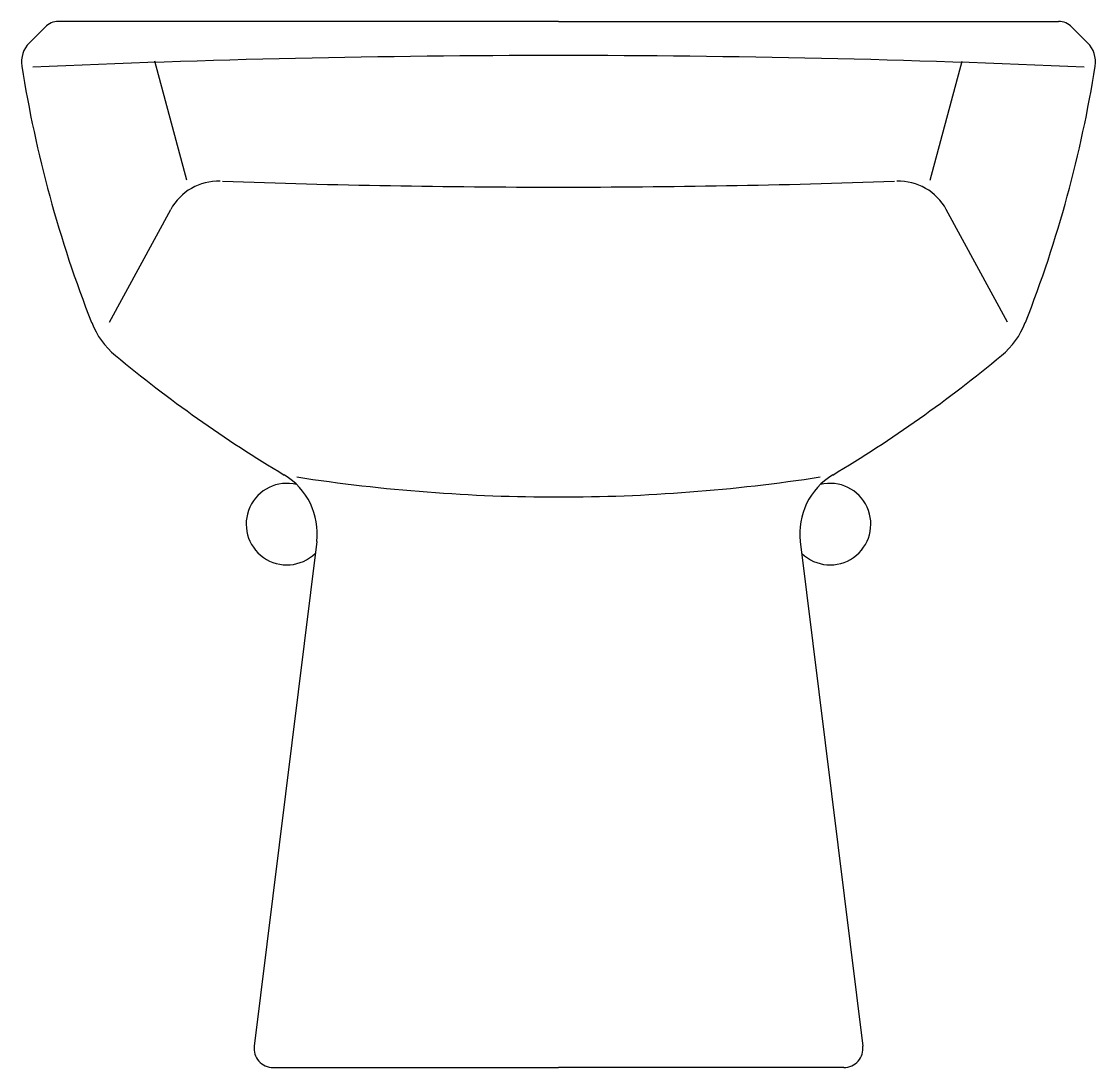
# Model space of a CAD drawing. Extents: x 1186 to 1581, y 1332 to 1717.
import ezdxf

# ---------------------------------------------------------------- set-up
doc = ezdxf.new("R2010")
doc.units = 0
doc.header["$LTSCALE"] = 50
doc.layers.add('FINA', color=6, linetype='CONTINUOUS')
doc.layers.add('GROSSA', color=3, linetype='CONTINUOUS')

msp = doc.modelspace()

# ---------------------------------------------------------------- linework, layer by layer
at = {"layer": 'FINA', "color": 0, "linetype": 'CONTINUOUS'}
for p, q in [((1246.58, 1658.2), (1234.86, 1701.92)), ((1520.3, 1658.2), (1532.02, 1701.92)), ((1218.06, 1605.92), (1240.65, 1647.34)), ((1548.82, 1605.92), (1526.23, 1647.34))]:
    msp.add_line(p, q, dxfattribs=at)
for centre, radius, start, end in [((1383.48, -2700.62), 4404.64, 90.00047, 92.51902), ((1383.4, -2700.62), 4404.64, 87.48098, 89.99953), ((1258.21, 1637.76), 20, 88.0283, 151.3934), ((1384.27, 5250.06), 3594.47, 268.01447, 269.98674), ((1382.61, 5250.06), 3594.47, 270.01326, 271.98553), ((1508.67, 1637.76), 20, 28.6066, 91.9717), ((1283.44, 1531.56), 15, 76.2295, 314.0313), ((1383.47, 2176.68), 635.13, 261.26878, 269.99728), ((1383.41, 2176.68), 635.13, 270.00272, 278.73122), ((1483.44, 1531.56), 15, 225.9687, 103.7705)]:
    msp.add_arc(centre, radius, start, end, dxfattribs=at)
at = {"layer": 'GROSSA', "color": 0, "linetype": 'CONTINUOUS'}
for p, q in [((1383.44, 1716.56), (1199.34, 1716.56)), ((1383.44, 1716.56), (1567.54, 1716.56)), ((1194.39, 1714.51), (1188.64, 1708.75)), ((1572.49, 1714.51), (1578.24, 1708.75)), ((1294.4, 1525.12), (1271.41, 1339.42)), ((1472.48, 1525.12), (1495.47, 1339.42)), ((1278.36, 1331.56), (1383.44, 1331.56)), ((1488.52, 1331.56), (1383.44, 1331.56))]:
    msp.add_line(p, q, dxfattribs=at)
for centre, radius, start, end in [((1199.34, 1709.55), 7, 90, 134.9699), ((1567.54, 1709.55), 7, 45.0301, 90), ((1195.71, 1701.68), 10, 135, 188.9986), ((1571.17, 1701.68), 10, 351.0014, 45), ((1630.36, 1770.51), 450.07, 188.9986, 201.4796), ((1136.52, 1770.51), 450.07, 338.5204, 351.0014), ((1239.47, 1616.72), 30.01, 201.5193, 230.3821), ((1527.41, 1616.72), 30.01, 309.6179, 338.4807), ((1539.24, 1978.58), 499.93, 230.3595, 239.0936), ((1227.64, 1978.58), 499.93, 300.9064, 309.6405), ((1269.6, 1528.19), 25, 352.9444, 59.0862), ((1497.28, 1528.19), 25, 120.9138, 187.0556), ((1278.36, 1338.56), 7, 172.9426, 270), ((1488.52, 1338.56), 7, 270, 7.0574)]:
    msp.add_arc(centre, radius, start, end, dxfattribs=at)

doc.saveas('drawing.dxf')
